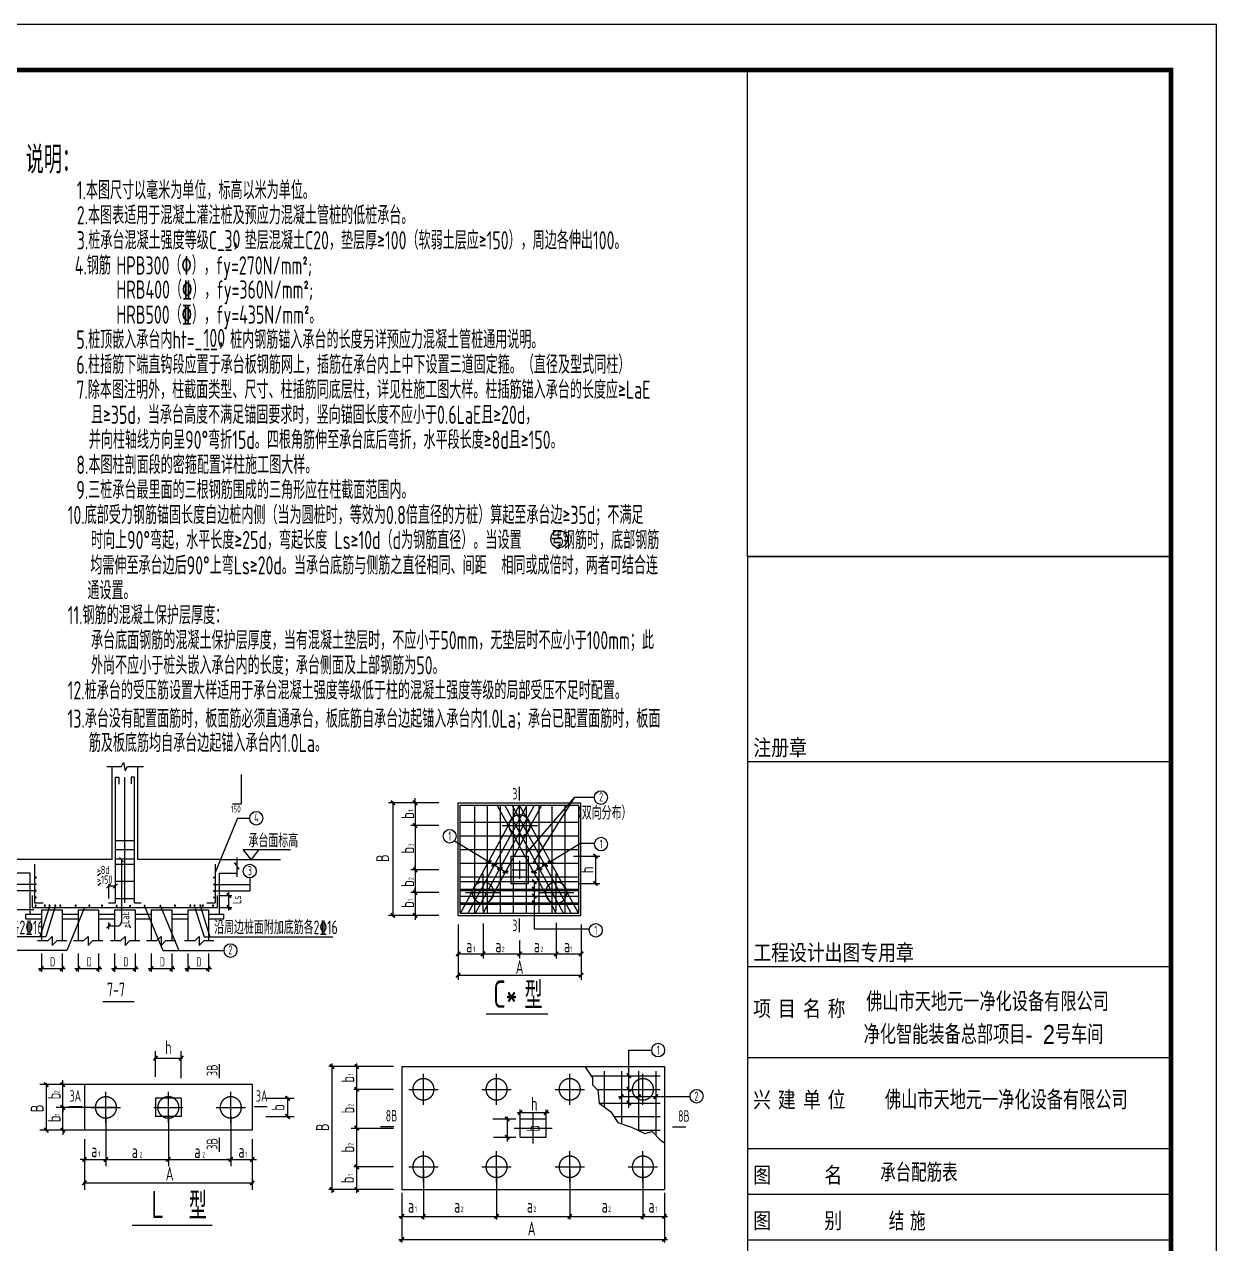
# Model space of a CAD drawing. Extents: x -695511 to 885008, y -751583 to -95266.
# Drawn here: x -334144 to -307965, y -262690 to -235925 of the extents above; entities that cross this region are included whole.
import ezdxf
from ezdxf.enums import TextEntityAlignment as Align

# ---------------------------------------------------------------- set-up
doc = ezdxf.new("R2010")
doc.units = 0
doc.header["$LTSCALE"] = 1000
doc.header["$MEASUREMENT"] = 0
doc.linetypes.add('DASHED', pattern=[3.75, 2.5, -1.25])
for name, color, linetype in [('13', 13, 'Continuous'), ('14', 1, 'Continuous'), ('_0', 7, 'Continuous'), ('CT', 3, 'Continuous'), ('GZ', 211, 'Continuous'), ('PUB_TITLE', 4, 'Continuous'), ('Z', 2, 'Continuous'), ('ZZX', 7, 'Continuous')]:
    doc.layers.add(name, color=color, linetype=linetype)
doc.layers.add('_TSZ_PLOT_MARK', color=1, linetype='Continuous', plot=False)
doc.styles.add('_HZTXT', font='gs_txt.shx', dxfattribs={"width": 0.8, "bigfont": 'HZTXT.shx'})
doc.styles.add('HT', font='simhei.ttf', dxfattribs={"width": 0.7})
doc.styles.add('hztxt', font='romand_pkpm', dxfattribs={"bigfont": 'gbcbig'})
doc.styles.add('hztxt0', font='romans.shx', dxfattribs={"bigfont": 'gbcbig0.shx'})
doc.styles.get("Standard").update_dxf_attribs({"font": 'gbenor.shx', "bigfont": 'gbcbig.shx'})
doc.styles.add('TSSD_Rein', font='Tssdeng.shx', dxfattribs={"width": 0.7, "bigfont": 'hztxt.shx'})
doc.styles.add('宋体', font='simsun.ttc')

# ---------------------------------------------------------------- blocks, each defined once
blk = doc.blocks.new('弘吉车间2')
at = {"layer": '14'}
h = blk.add_hatch(dxfattribs=at)
h.set_pattern_fill('ANSI31', color=256, scale=100, angle=135, style=0)
h.set_pattern_definition([(180, (-226475.39, -78017.824), (-3e-15, -12.5), [])])
edge = h.paths.add_edge_path()
edge.add_line((-9011, 2855), (-9011, 2773))
edge.add_line((-9011, 2773), (-9152, 2773))
edge.add_line((-9152, 2773), (-9152, 3084))
edge.add_arc((-9062, 3084), 90, 90, 180, ccw=False)
edge.add_line((-9062, 3174), (-8271, 3174))
edge.add_arc((-8271, 3084), 90, 0, 90, ccw=False)
edge.add_line((-8181, 3084), (-8181, 2768))
edge.add_line((-8181, 2768), (-8311, 2768))
edge.add_line((-8311, 2768), (-8311, 2862))
edge.add_line((-8311, 2862), (-8282, 2862))
edge.add_line((-8282, 2862), (-8268, 2862))
edge.add_line((-8268, 2862), (-8268, 3074))
edge.add_line((-8268, 3074), (-9055, 3074))
edge.add_line((-9055, 3074), (-9055, 2855))
edge.add_line((-9055, 2855), (-9011, 2855))
h.paths.add_polyline_path([(-8629, 2622), (-8629, 3030), (-8321, 3030), (-8321, 2942), (-8535, 2942), (-8535, 2855), (-8362, 2855), (-8362, 2525), (-8542, 2525), (-8542, 2442), (-8320, 2442), (-8320, 2365), (-8628, 2365), (-8628, 2526), (-8697, 2526), (-8697, 2365), (-9006, 2365), (-9006, 2442), (-8784, 2442), (-8784, 2525), (-8963, 2525), (-8963, 2855), (-8790, 2855), (-8790, 2942), (-9004, 2942), (-9004, 3030), (-8697, 3030), (-8697, 2622)])
h.paths.add_polyline_path([(-8874, 2772), (-8776, 2772), (-8776, 2616), (-8874, 2616)], flags=16)
h.paths.add_polyline_path([(-8452, 2772), (-8549, 2772), (-8549, 2616), (-8452, 2616)], flags=16)
edge = h.paths.add_edge_path()
edge.add_line((-9011, 2525), (-9011, 2607))
edge.add_line((-9011, 2607), (-9152, 2607))
edge.add_line((-9152, 2607), (-9152, 2296))
edge.add_arc((-9062, 2296), 90, 180, 270)
edge.add_line((-9062, 2206), (-8271, 2206))
edge.add_arc((-8271, 2296), 90, 270, 360)
edge.add_line((-8181, 2296), (-8181, 2612))
edge.add_line((-8181, 2612), (-8311, 2612))
edge.add_line((-8311, 2612), (-8311, 2518))
edge.add_line((-8311, 2518), (-8282, 2518))
edge.add_line((-8282, 2518), (-8268, 2518))
edge.add_line((-8268, 2518), (-8268, 2306))
edge.add_line((-8268, 2306), (-9055, 2306))
edge.add_line((-9055, 2306), (-9055, 2525))
edge.add_line((-9055, 2525), (-9011, 2525))
for p, q in [((-9300, 29320), (-9300, 0)), ((-9300, 29320), (0, 29320)), ((-9300, 24820), (0, 24820)), ((-9300, 20320), (0, 20320)), ((-9300, 18320), (0, 18320)), ((-9300, 16320), (0, 16320)), ((-9300, 15320), (0, 15320)), ((-9300, 14320), (0, 14320)), ((-9300, 13320), (0, 13320)), ((-9300, 12320), (0, 12320)), ((-9300, 11320), (0, 11320)), ((-9300, 10320), (0, 10320)), ((-9300, 9320), (0, 9320)), ((-9300, 8320), (0, 8320)), ((-9300, 7320), (0, 7320)), ((-9300, 6320), (0, 6320)), ((-9300, 5320), (0, 5320)), ((-9300, 4320), (0, 4320)), ((-9300, 3320), (0, 3320)), ((-9300, 3320), (0, 3320))]:
    blk.add_line(p, q, dxfattribs=at)
for points in [[(-9300, 0), (0, 0), (0, 29320), (-9300, 29320)], [(-8874, 2772), (-8776, 2772), (-8776, 2616), (-8874, 2616)], [(-8452, 2772), (-8549, 2772), (-8549, 2616), (-8452, 2616)]]:
    blk.add_lwpolyline(points, close=True, dxfattribs=at)
for points in [[(-9011, 2855), (-9011, 2773), (-9152, 2773), (-9152, 3084, -0.414214), (-9062, 3174), (-8271, 3174, -0.414214), (-8181, 3084), (-8181, 2768), (-8311, 2768), (-8311, 2862), (-8282, 2862), (-8268, 2862), (-8268, 3074), (-9055, 3074), (-9055, 2855)], [(-9011, 2525), (-9011, 2607), (-9152, 2607), (-9152, 2296, 0.414214), (-9062, 2206), (-8271, 2206, 0.414214), (-8181, 2296), (-8181, 2612), (-8311, 2612), (-8311, 2518), (-8282, 2518), (-8268, 2518), (-8268, 2306), (-9055, 2306), (-9055, 2525)]]:
    blk.add_lwpolyline(points, format="xyb", close=True, dxfattribs=at)
blk.add_lwpolyline([(-8629, 2622), (-8629, 2622), (-8629, 3030), (-8321, 3030), (-8321, 2942), (-8535, 2942), (-8535, 2855), (-8362, 2855), (-8362, 2525), (-8542, 2525), (-8542, 2442), (-8320, 2442), (-8320, 2365), (-8628, 2365), (-8628, 2526), (-8697, 2526), (-8697, 2365), (-9006, 2365), (-9006, 2442), (-8784, 2442), (-8784, 2525), (-8963, 2525), (-8963, 2855), (-8790, 2855), (-8790, 2942), (-9004, 2942), (-9004, 3030), (-8697, 3030), (-8697, 2622), (-8629, 2622)], dxfattribs=at)
at = {"layer": '13', "color": 7, "style": '_HZTXT', "width": 0.85}
for s, height, p in [('佛山市天地元一净化设备有限公司', 417.91, (-6694, 19336)), ('净化智能装备总部项目-', 417.91, (-6750, 18616)), ('2号车间', 417.9, (-2815, 18616)), ('佛山市天地元一净化设备有限公司', 417.91, (-6282, 17179)), ('结 施', 400, (-6198, 14522)), ('GS-  /32', 400, (-6198, 13522)), ('第 1 版', 400, (-6198, 12522)), ('2025.09', 400, (-6166, 11522)), ('AT-FS25023E', 400, (-6166, 3522))]:
    blk.add_text(s, height=height, dxfattribs=at).set_placement(p)
at = {"layer": '13', "style": 'hztxt', "width": 0.7}
for s, p in [('建筑工程甲级设计证书号：A144002161', (-8015, 1568)), ('市政工程乙级设计证书号：A244002168', (-8015, 1144)), ('城乡规划编制乙级证书编号：粤自资规乙字23440110', (-8015, 639)), ('电话 Tel：020-84214629', (-8015, 159))]:
    blk.add_text(s, height=350, rotation=359.9997, dxfattribs=at).set_placement(p)
at = {"layer": '14'}
for s, height, style, width, p in [('注册章', 350, '宋体', 0.82, (-9173, 24949)), ('工程设计出图专用章', 350, '宋体', 0.82, (-9173, 20449)), ('项', 350, '宋体', 0.82, (-9176, 19220)), ('目', 350, '宋体', 0.82, (-8632, 19220)), ('名', 350, '宋体', 0.82, (-8081, 19220)), ('称', 350, '宋体', 0.82, (-7542, 19220)), ('兴', 350, '宋体', 0.82, (-9176, 17220)), ('建', 350, '宋体', 0.82, (-8632, 17220)), ('单', 350, '宋体', 0.82, (-8081, 17220)), ('位', 350, '宋体', 0.82, (-7542, 17220)), ('图      名', 350, '宋体', 0.82, (-9176, 15566)), ('图      别', 350, '宋体', 0.82, (-9176, 14566)), ('图      号', 350, '宋体', 0.82, (-9176, 13566)), ('版  本  号', 350, '宋体', 0.82, (-9176, 12566)), ('日      期', 350, '宋体', 0.82, (-9176, 11566)), ('制      图', 350, '宋体', 0.82, (-9176, 10566)), ('设      计', 350, '宋体', 0.82, (-9176, 9566)), ('专业负责人', 350, '宋体', 0.82, (-9176, 8566)), ('项目负责人', 350, '宋体', 0.82, (-9176, 7566)), ('专业校对人', 350, '宋体', 0.82, (-9149, 6566, -24845)), ('审  核  人', 350, '宋体', 0.82, (-9149, 5566, -24845)), ('审  定  人', 350, '宋体', 0.82, (-9149, 4566, -24845)), ('设  计  号', 350, '宋体', 0.82, (-9149, 3566, -24845)), ('广州亚泰建筑设计院有限公司', 480, 'HT', 0.8, (-8033, 2612))]:
    blk.add_text(s, height=height, dxfattribs=dict(at, style=style, width=width)).set_placement(p)
at = {"layer": '14', "width": 0.8}
blk.add_text('GUANGZHOU ASIA TOP ARCHITECTURAL DESIGNINSTITUTE CO.,LTD', height=198, rotation=359.9997, dxfattribs=at).set_placement((-7987, 2124, -24845))
at = {"layer": '14', "style": 'hztxt0'}
for s, p in [('电子文件名：', (-24105, -584)), ('图纸版权属设计单位所有，未经许可，外人及外单位不得翻印复制作为其他工程之用。', (-14838, -548))]:
    blk.add_text(s, height=450, rotation=359.9997, dxfattribs=at).set_placement(p)
blk = doc.blocks.new('_ArchTick')
at = {"color": 0, "linetype": 'ByBlock', "const_width": 0.4}
blk.add_lwpolyline([(-0.5, -0.5), (0.5, 0.5)], dxfattribs=at)
blk = doc.blocks.new('*E161')
for p, xscale, yscale, zscale, rotation in [((58707, -16635), 95.99999999964531, 95.99999999964531, 95.99999999964531, 332.8318235860622), ((60145, -16643), 96.00000000042401, 96.00000000042401, 96.00000000042401, 300.8478766851192), ((58837, -16710), 95.99999999964531, 95.99999999964531, 95.99999999964531, 332.8318235860622), ((58967, -16785), 95.99999999964531, 95.99999999964531, 95.99999999964531, 332.8318235860622), ((59097, -16860), 95.99999999964531, 95.99999999964531, 95.99999999964531, 332.8318235860622), ((59755, -16868), 96.00000000042401, 96.00000000042401, 96.00000000042401, 300.8478766851192), ((59885, -16793), 96.00000000042401, 96.00000000042401, 96.00000000042401, 300.8478766851192), ((60015, -16718), 96.00000000042401, 96.00000000042401, 96.00000000042401, 300.8478766851192)]:
    blk.add_blockref('_ArchTick', p, dxfattribs=dict(xscale=xscale, yscale=yscale, zscale=zscale, rotation=rotation))

msp = doc.modelspace()

# ---------------------------------------------------------------- linework, layer by layer
for p, q in [((-331964.2, -254310.7), (-332054.9, -254214.7)), ((-332250.7, -254792.3), (-332341.5, -254888.3)), ((-332102.6, -254792.3), (-332193.4, -254888.3)), ((-332250.7, -255666.8), (-332341.5, -255762.8))]:
    msp.add_line(p, q)
at = {"layer": '14'}
msp.add_line((-318265, -247605), (-318265, -236925), dxfattribs=at)
at = {"layer": '_TSZ_PLOT_MARK'}
msp.add_lwpolyline([(-382265, -277925), (-307965, -277925), (-307965, -235925), (-382265, -235925)], close=True, dxfattribs=at)
at = {"layer": 'CT', "color": 3, "linetype": 'Continuous'}
for p, q in [((-329479.6, -254212.1), (-329479.6, -254372.7)), ((-329479.6, -254372.7), (-329528.4, -254330.8)), ((-329528.4, -254330.8), (-329437.1, -254470.4)), ((-329479.6, -254436.6), (-329479.6, -254641.3)), ((-329437.1, -254470.4), (-329479.6, -254436.6))]:
    msp.add_line(p, q, dxfattribs=at)
at = {"layer": 'CT', "linetype": 'Continuous'}
for p, q in [((-334110.1, -255560.2), (-334110.1, -255460.2)), ((-334110.1, -255460.2), (-333769.9, -255460.2)), ((-334110.1, -255560.2), (-333769.9, -255560.2)), ((-333316.3, -255460.2), (-332966.6, -255460.2)), ((-333316.3, -255560.2), (-332966.6, -255560.2)), ((-332513, -255460.2), (-332163.4, -255460.2)), ((-332513, -255560.2), (-332163.4, -255560.2)), ((-331709.8, -255460.2), (-331360.1, -255460.2)), ((-331709.8, -255560.2), (-331360.1, -255560.2)), ((-330906.5, -255460.2), (-330556.9, -255460.2)), ((-330906.5, -255560.2), (-330556.9, -255560.2)), ((-330103.3, -255460.2), (-329763.1, -255460.2)), ((-330103.3, -255560.2), (-329763.1, -255560.2)), ((-329763.1, -255560.2), (-329763.1, -255460.2))]:
    msp.add_line(p, q, dxfattribs=at)
at = {"layer": 'CT', "color": 7, "linetype": 'Continuous'}
for p, q in [((-333769.9, -255360.2), (-333316.3, -255360.2)), ((-332966.6, -255360.2), (-332513, -255360.2)), ((-332163.4, -255360.2), (-331709.8, -255360.2)), ((-331360.1, -255360.2), (-330906.5, -255360.2)), ((-330556.9, -255360.2), (-330103.3, -255360.2))]:
    msp.add_line(p, q, dxfattribs=at)
at = {"layer": 'GZ', "color": 7, "linetype": 'DASHED'}
for centre, start_param, end_param in [((-323270, -253512.6), -1.5707963, 4.712389), ((-324073.2, -254984.9), 4.712389, 10.9955743), ((-322466.7, -254984.9), -1.5707963, 4.712389), ((-325382.1, -259302.9), -1.5707963, 4.712389), ((-323775.6, -259302.9), -1.5707963, 4.712389), ((-322169.1, -259302.9), -1.5707963, 4.712389), ((-320562.6, -259302.9), -1.5707963, 4.712389), ((-332353, -259700.2), -1.5707963, 4.712389), ((-330982.8, -259700.2), -1.5707963, 4.712389), ((-329612.5, -259700.2), -1.5707963, 4.712389), ((-325382.1, -261002.9), -1.5707963, 4.712389), ((-323775.6, -261002.9), -1.5707963, 4.712389), ((-322169.1, -261002.9), -1.5707963, 4.712389), ((-320562.6, -261002.9), -1.5707963, 4.712389)]:
    msp.add_ellipse(centre, major_axis=(0, 240), ratio=0.945, start_param=start_param, end_param=end_param, dxfattribs=at)
at = {"layer": 'PUB_TITLE'}
msp.add_lwpolyline([(-382265, -277925), (-307965, -277925), (-307965, -235925), (-382265, -235925)], close=True, dxfattribs=at)
at = {"layer": 'PUB_TITLE', "const_width": 100}
msp.add_lwpolyline([(-379765, -276925), (-308965, -276925), (-308965, -236925), (-379765, -236925)], close=True, dxfattribs=at)
at = {"layer": 'Z', "linetype": 'Continuous'}
for p, q in [((-323459, -254184.9), (-323459, -254784.9)), ((-323459, -254184.9), (-323081, -254184.9)), ((-323081, -254184.9), (-323081, -254784.9)), ((-323459, -254784.9), (-323081, -254784.9)), ((-330699.3, -259500.2), (-331266.3, -259500.2)), ((-331266.3, -259500.2), (-331266.3, -259900.2)), ((-330699.3, -259500.2), (-330699.3, -259900.2)), ((-330699.3, -259900.2), (-331266.3, -259900.2)), ((-323255.9, -259952.9), (-322688.9, -259952.9)), ((-323255.9, -260352.9), (-323255.9, -259952.9)), ((-322688.9, -260352.9), (-322688.9, -259952.9)), ((-323255.9, -260352.9), (-322688.9, -260352.9))]:
    msp.add_line(p, q, dxfattribs=at)
at = {"layer": 'ZZX'}
for p, q in [((-332332.2, -252218), (-332015.1, -252218)), ((-332015.1, -252218), (-331964.9, -252130.8)), ((-331964.9, -252130.8), (-331931.7, -252312.1)), ((-331931.7, -252312.1), (-331881.6, -252218)), ((-331881.6, -252218), (-331525.6, -252218)), ((-323128.2, -254123), (-322057.9, -252887.8)), ((-322972.1, -254334.9), (-322057.9, -252887.8)), ((-322057.9, -252887.8), (-321626.5, -252887.8)), ((-324697.8, -253844.9), (-323525.7, -254561)), ((-321929.7, -253908.3), (-322998.1, -254561)), ((-331982.1, -254291.7), (-332038, -254232.6)), ((-332010.6, -254261.6), (-332010.6, -255620.9)), ((-332540.1, -254611.1), (-332471.5, -254559.3)), ((-332534.1, -254824.2), (-332465.5, -254772.4)), ((-329195.1, -254660.9), (-329195.1, -254944.5)), ((-322968.7, -254723.6), (-322926.5, -254763.1)), ((-322947.6, -254733.7), (-322947.6, -255781)), ((-333892.4, -254804), (-334678, -254804)), ((-333892.4, -254944.5), (-334678, -254944.5)), ((-332266.6, -254809.1), (-332322.5, -254868.2)), ((-332295.1, -254807.1), (-332295.1, -255112.5)), ((-332295.1, -254839.2), (-332146.9, -254839.2)), ((-332118.4, -254809.1), (-332174.4, -254868.2)), ((-329980.7, -254804), (-329195.1, -254804)), ((-329980.7, -254944.5), (-329195.1, -254944.5)), ((-329842.4, -255047.8), (-329586.3, -255047.8)), ((-329652.4, -255380.2), (-329652.4, -254977.8)), ((-322968.7, -254890.1), (-322926.5, -254929.6)), ((-322968.7, -255040.1), (-322926.5, -255079.6)), ((-329842.4, -255310.2), (-329586.3, -255310.2)), ((-322968.7, -255190.1), (-322926.5, -255229.6)), ((-332266.6, -255690.8), (-332322.5, -255749.9)), ((-332295.1, -255644), (-332295.1, -255783.3)), ((-332105.1, -255720.9), (-332295.1, -255720.9)), ((-331804, -255758.1), (-331853, -255685.5)), ((-322947.6, -255781), (-321740.3, -255781)), ((-333769.9, -256318.1), (-333769.9, -256723.9)), ((-333316.3, -256318.1), (-333316.3, -256723.9)), ((-332966.6, -256318.1), (-332966.6, -256723.9)), ((-332513, -256318.1), (-332513, -256723.9)), ((-332163.4, -256318.1), (-332163.4, -256723.9)), ((-331709.8, -256318.1), (-331709.8, -256723.9)), ((-331360.1, -256318.1), (-331360.1, -256723.9)), ((-330906.5, -256318.1), (-330906.5, -256723.9)), ((-330556.9, -256318.1), (-330556.9, -256723.9)), ((-330103.3, -256318.1), (-330103.3, -256723.9)), ((-333836, -256653.9), (-333250.1, -256653.9)), ((-333032.8, -256653.9), (-332446.9, -256653.9)), ((-332229.5, -256653.9), (-331643.6, -256653.9)), ((-331426.3, -256653.9), (-330840.4, -256653.9)), ((-330623, -256653.9), (-330037.1, -256653.9)), ((-320870.7, -259706.1), (-320870.7, -258442.4)), ((-320870.7, -258442.4), (-320369.8, -258442.4)), ((-321835.8, -258802.9), (-321671.3, -259052.2)), ((-321671.3, -259052.2), (-321671.3, -259206.6)), ((-320894, -258978.4), (-320847.5, -259027.5)), ((-321671.3, -259206.6), (-321551.3, -259322.5)), ((-321551.3, -259322.5), (-321520, -259609.4)), ((-320894, -259278.4), (-320847.5, -259327.5)), ((-321520, -259609.4), (-321264.3, -259796.9)), ((-321098.9, -259463.4), (-319514.8, -259463.4)), ((-321006.1, -259424.5), (-321064.2, -259502.3)), ((-320894, -259578.4), (-320847.5, -259627.5)), ((-320628.1, -259424.5), (-320686.2, -259502.3)), ((-320250.1, -259424.5), (-320308.2, -259502.3)), ((-321264.3, -259796.9), (-321113, -260034.2)), ((-321113, -260034.2), (-320810.4, -260133.5)), ((-320810.4, -260133.5), (-320523.4, -260271.4)), ((-326967.5, -260152.9), (-326042.6, -260152.9)), ((-320523.4, -260271.4), (-320356.5, -260227.2)), ((-320356.5, -260227.2), (-320184.3, -260414.8)), ((-320184.3, -260414.8), (-320090.1, -260474.1))]:
    msp.add_line(p, q, dxfattribs=at)
at = {"layer": 'ZZX', "color": 7, "linetype": 'Continuous'}
for p, q in [((-332220.1, -254260.2), (-332220.1, -252218)), ((-331653.1, -254260.2), (-331653.1, -252218)), ((-325040.4, -253012.6), (-325660.4, -253012.6)), ((-324618.8, -253012.6), (-321922.7, -253012.6)), ((-324618.8, -255484.9), (-324618.8, -253012.6)), ((-321922.7, -255484.9), (-321922.7, -253012.6)), ((-334037.4, -254261), (-335252.1, -254261)), ((-334015.6, -254260.2), (-334393.6, -254260.2)), ((-332220.1, -254260.2), (-334015.6, -254260.2)), ((-329857.6, -254260.2), (-331653.1, -254260.2)), ((-329857.6, -254260.2), (-329479.6, -254260.2)), ((-329466.6, -254260.2), (-328698, -254260.2)), ((-328698, -254260.2), (-328518.4, -254260.2)), ((-334015.6, -254560.2), (-334393.6, -254560.2)), ((-334015.6, -255460.2), (-334015.6, -254560.2)), ((-329857.6, -255460.2), (-329857.6, -254560.2)), ((-329857.6, -254560.2), (-329479.6, -254560.2)), ((-333934.2, -255360.2), (-334526.6, -255360.2)), ((-324618.8, -255484.9), (-321922.7, -255484.9)), ((-325854.6, -258802.9), (-320090.1, -258802.9)), ((-325854.6, -258802.9), (-325854.6, -261502.9)), ((-320090.1, -258802.9), (-320090.1, -261502.9)), ((-329140, -259200.2), (-332825.5, -259200.2)), ((-332825.5, -259200.2), (-332825.5, -260200.2)), ((-329140, -259200.2), (-329140, -260200.2)), ((-329140, -260200.2), (-332825.5, -260200.2)), ((-325854.6, -261502.9), (-320090.1, -261502.9))]:
    msp.add_line(p, q, dxfattribs=at)
at = {"layer": 'ZZX', "color": 6, "linetype": 'Continuous'}
for p, q in [((-329387.3, -252388.4), (-329387.3, -253037.6)), ((-329576.3, -253037.6), (-329387.3, -253037.6)), ((-333921.1, -254360.2), (-333921.1, -255210.2)), ((-329952.1, -254360.2), (-329952.1, -255210.2)), ((-333968.1, -255310.2), (-333968.1, -255047.8)), ((-329904.8, -255310.2), (-329904.8, -255047.8)), ((-333921.1, -255210.2), (-333732.1, -255210.2)), ((-330141.1, -255210.2), (-329952.1, -255210.2))]:
    msp.add_line(p, q, dxfattribs=at)
at = {"layer": 'ZZX', "color": 6}
for p, q in [((-332146.9, -255210.2), (-332146.9, -252452)), ((-332146.9, -252453.1), (-332067.1, -252453.1)), ((-332067.1, -252453.1), (-332067.1, -252600.4)), ((-331936.5, -255210.2), (-331936.5, -252449.8)), ((-331726.8, -252453.1), (-331798.6, -252453.1)), ((-331798.6, -252453.1), (-331798.6, -252594.4)), ((-331726.8, -255210.2), (-331726.8, -252452)), ((-323270.7, -252964.8), (-323270.7, -252659.8)), ((-324571.6, -253062.6), (-321969.9, -253062.6)), ((-324571.6, -255434.9), (-324571.6, -253062.6)), ((-324564.3, -255434.9), (-323270, -253062.6)), ((-324400.6, -255434.9), (-323106.3, -253062.6)), ((-324262.2, -253062.6), (-324262.2, -255434.9)), ((-324236.9, -255434.9), (-322942.6, -253062.6)), ((-324073.2, -255434.9), (-322778.9, -253062.6)), ((-323978.7, -253062.6), (-323978.7, -255434.9)), ((-322466.7, -255434.9), (-323761, -253062.6)), ((-323695.2, -253062.6), (-323695.2, -255434.9)), ((-322303, -255434.9), (-323597.3, -253062.6)), ((-322139.4, -255434.9), (-323433.7, -253062.6)), ((-323411.7, -253062.6), (-323411.7, -255434.9)), ((-321975.7, -255434.9), (-323270, -253062.6)), ((-323128.2, -253062.6), (-323128.2, -255434.9)), ((-322844.7, -253062.6), (-322844.7, -255434.9)), ((-322561.2, -253062.6), (-322561.2, -255434.9)), ((-322277.7, -253062.6), (-322277.7, -255434.9)), ((-321969.9, -255434.9), (-321969.9, -253062.6)), ((-324571.6, -253434.9), (-321969.9, -253434.9)), ((-332146.9, -253841.2), (-331726.8, -253841.2)), ((-324571.6, -253734.9), (-321969.9, -253734.9)), ((-332146.9, -254041.2), (-331726.8, -254041.2)), ((-332146.9, -254241.2), (-331726.8, -254241.2)), ((-324571.6, -254034.9), (-321969.9, -254034.9)), ((-332146.9, -254360.2), (-331726.8, -254360.2)), ((-324571.6, -254334.9), (-321969.9, -254334.9)), ((-332146.9, -254735.2), (-331726.8, -254735.2)), ((-324571.6, -254634.9), (-321969.9, -254634.9)), ((-324571.6, -254743.4), (-321969.9, -254743.4)), ((-324571.6, -254909.9), (-321969.9, -254909.9)), ((-324571.6, -254934.9), (-321969.9, -254934.9)), ((-324571.6, -255059.9), (-321969.9, -255059.9)), ((-333968.3, -255310.2), (-329904.8, -255310.2)), ((-332295.1, -255210.2), (-332146.9, -255210.2)), ((-332146.9, -255110.2), (-331726.8, -255110.2)), ((-331726.8, -255210.2), (-331578.7, -255210.2)), ((-324571.6, -255209.9), (-321969.9, -255209.9)), ((-324571.6, -255234.9), (-321969.9, -255234.9)), ((-324571.6, -255434.9), (-321969.9, -255434.9)), ((-323270.7, -255854.5), (-323270.7, -255549.5)), ((-332424.6, -257374.5), (-331735.1, -257374.5)), ((-324001.1, -257648), (-322648.8, -257648)), ((-329856.2, -259056.1), (-329856.2, -258751.1)), ((-321703.8, -259002.9), (-320184.6, -259002.9)), ((-321413.1, -258902.9), (-321413.1, -259687.8)), ((-321035.1, -258902.9), (-321035.1, -260059.7)), ((-320657.1, -258902.9), (-320657.1, -260207.1)), ((-320279.1, -258902.9), (-320279.1, -260311.5)), ((-321571.5, -259302.9), (-320184.6, -259302.9)), ((-321520.7, -259602.9), (-320184.6, -259602.9)), ((-333165.4, -259683.1), (-332877.2, -259683.1)), ((-329099.1, -259683.1), (-328810.9, -259683.1)), ((-326321, -260118.8), (-326032.8, -260118.8)), ((-321196.7, -259902.9), (-320184.6, -259902.9)), ((-319909.4, -260123.4), (-319621.2, -260123.4)), ((-329856.2, -260674), (-329856.2, -260369.1)), ((-320665.8, -260202.9), (-320184.6, -260202.9)), ((-331779.1, -262285.4), (-330020.4, -262285.4))]:
    msp.add_line(p, q, dxfattribs=at)
at = {"layer": 'ZZX', "color": 7}
for p, q in [((-325565.9, -253042.6), (-325565.9, -252912.6)), ((-325040.4, -253012.6), (-326145.8, -253012.6)), ((-326051.3, -252982.6), (-326051.3, -255514.9)), ((-325564.8, -253012.6), (-325564.8, -253512.6)), ((-325040.4, -253512.6), (-325660.4, -253512.6)), ((-325040.4, -253512.6), (-325659.3, -253512.6)), ((-325564.8, -253482.6), (-325564.8, -254514.9)), ((-325564.8, -253482.6), (-325564.8, -253612.6)), ((-322089.1, -254184.9), (-321508.1, -254184.9)), ((-321602.6, -254154.9), (-321602.6, -254814.9)), ((-325040.4, -254484.9), (-325659.3, -254484.9)), ((-325040.4, -254484.9), (-325659.3, -254484.9)), ((-325564.8, -254514.9), (-325564.8, -254384.9)), ((-325564.8, -254484.9), (-325564.8, -254984.9)), ((-321957.4, -254784.9), (-321508.1, -254784.9)), ((-325189, -254984.9), (-325659.3, -254984.9)), ((-325040.4, -254984.9), (-325659.3, -254984.9)), ((-325564.8, -255014.9), (-325564.8, -254884.9)), ((-325564.8, -254954.9), (-325564.8, -255084.9)), ((-325564.8, -254984.9), (-325564.8, -255484.9)), ((-325040.4, -255484.9), (-326145.8, -255484.9)), ((-325040.4, -255484.9), (-325659.3, -255484.9)), ((-325564.8, -255454.9), (-325564.8, -255584.9)), ((-324618.8, -255684.9), (-324618.8, -256899.1)), ((-324073.2, -255660.2), (-324073.2, -256429)), ((-322466.7, -255650), (-322466.7, -256429)), ((-321921.1, -255684.9), (-321921.1, -256899.1)), ((-321921.1, -255694.4), (-321921.1, -256429)), ((-324618.8, -255927.1), (-324618.8, -256429)), ((-323270, -256033.5), (-323270, -256429)), ((-324618.8, -256329), (-323241.6, -256329)), ((-323298.3, -256329), (-321921.1, -256329)), ((-324618.8, -256799.1), (-321921.1, -256799.1)), ((-331266.3, -259029.8), (-331266.3, -258467.5)), ((-330699.3, -259058.6), (-330699.3, -258467.5)), ((-331294.6, -258617.5), (-330670.9, -258617.5)), ((-326042.6, -258802.9), (-327458.4, -258802.9)), ((-327392.3, -258732.9), (-327392.3, -261572.9)), ((-326042.6, -258802.9), (-326912.2, -258802.9)), ((-326846.1, -259372.9), (-326846.1, -258732.9)), ((-332470.2, -259200.2), (-333805.9, -259200.2)), ((-333664.2, -259170.2), (-333664.2, -260230.2)), ((-332596.6, -259200.2), (-333443, -259200.2)), ((-333301.2, -259230.2), (-333301.2, -259100.2)), ((-333301.2, -259700.2), (-333301.2, -259200.2)), ((-326042.6, -259302.9), (-326912.2, -259302.9)), ((-326042.6, -259302.9), (-326912.2, -259302.9)), ((-326846.1, -261072.9), (-326846.1, -259232.9)), ((-333301.2, -259730.2), (-333301.2, -259600.2)), ((-328838.7, -259500.2), (-328220.3, -259500.2)), ((-328314.8, -259550.2), (-328409.3, -259450.2)), ((-328362.1, -259930.2), (-328362.1, -259470.2)), ((-332124.1, -259700.2), (-333443, -259700.2)), ((-332124.1, -259700.2), (-333443, -259700.2)), ((-333301.2, -259670.2), (-333301.2, -259800.2)), ((-333301.2, -260200.2), (-333301.2, -259700.2)), ((-328314.8, -259950.2), (-328409.3, -259850.2)), ((-323322, -259813.4), (-322622.7, -259813.4)), ((-323255.9, -260270), (-323255.9, -259743.4)), ((-322688.9, -260258.3), (-322688.9, -259743.4)), ((-332353, -259900.2), (-332353, -260991.4)), ((-332353, -259900.2), (-332353, -260991.4)), ((-330982.8, -259900.2), (-330982.8, -260991.4)), ((-330982.8, -259900.2), (-330982.8, -260991.4)), ((-329612.5, -259900.2), (-329612.5, -260991.4)), ((-329612.5, -259900.2), (-329612.5, -260991.4)), ((-328844.3, -259900.2), (-328220.3, -259900.2)), ((-323855, -259952.9), (-323351.9, -259952.9)), ((-323543.7, -259908.3), (-323543.7, -260448.3)), ((-332470.2, -260200.2), (-333805.9, -260200.2)), ((-332596.6, -260200.2), (-333443, -260200.2)), ((-333301.2, -260170.2), (-333301.2, -260300.2)), ((-332825.5, -260400.2), (-332825.5, -261506.2)), ((-332825.5, -260400.2), (-332825.5, -260991.4)), ((-329140, -260400.2), (-329140, -261506.2)), ((-329140, -260400.2), (-329140, -260991.4)), ((-323843.9, -260352.9), (-323351.9, -260352.9)), ((-332797.2, -260841.4), (-332920, -260841.4)), ((-332825.5, -260841.4), (-332353, -260841.4)), ((-332381.4, -260841.4), (-330954.4, -260841.4)), ((-332381.4, -260841.4), (-332258.5, -260841.4)), ((-331011.1, -260841.4), (-329584.2, -260841.4)), ((-329584.2, -260841.4), (-329707, -260841.4)), ((-329612.5, -260841.4), (-329140, -260841.4)), ((-329168.4, -260841.4), (-329045.5, -260841.4)), ((-326846.1, -261572.9), (-326846.1, -260932.9)), ((-326042.6, -261002.9), (-326912.2, -261002.9)), ((-326042.6, -261002.9), (-326912.2, -261002.9)), ((-325382.1, -261072.9), (-325382.1, -262162.4)), ((-325382.1, -261072.9), (-325382.1, -262162.4)), ((-323775.6, -261072.9), (-323775.6, -262162.4)), ((-322169.1, -261072.9), (-322169.1, -262162.4)), ((-322169.1, -261072.9), (-322169.1, -262162.4)), ((-320562.6, -261072.9), (-320562.6, -262162.4)), ((-320562.6, -261072.9), (-320562.6, -262162.4)), ((-332853.9, -261356.2), (-329111.7, -261356.2)), ((-326042.6, -261502.9), (-327458.4, -261502.9)), ((-326042.6, -261502.9), (-326912.2, -261502.9)), ((-325854.6, -261572.9), (-325854.6, -262666.7)), ((-325854.6, -261572.9), (-325854.6, -262162.4)), ((-320090.1, -261572.9), (-320090.1, -262666.7)), ((-320090.1, -261572.9), (-320090.1, -262162.4)), ((-325920.8, -262092.4), (-325316, -262092.4)), ((-325448.3, -262092.4), (-322103, -262092.4)), ((-322235.3, -262092.4), (-320496.5, -262092.4)), ((-320628.8, -262092.4), (-320024, -262092.4)), ((-325920.8, -262596.7), (-320024, -262596.7))]:
    msp.add_line(p, q, dxfattribs=at)
at = {"layer": 'ZZX', "color": 1}
for p, q in [((-323270, -253922.3), (-323270, -253103)), ((-323654.4, -253512.6), (-322880.2, -253512.6)), ((-323435.4, -254484.9), (-323104.6, -254484.9)), ((-323270, -254284.9), (-323270, -254684.9)), ((-324073.2, -255394.5), (-324073.2, -254575.3)), ((-322466.7, -255394.5), (-322466.7, -254575.3)), ((-324457.6, -254984.9), (-323683.4, -254984.9)), ((-322851.1, -254984.9), (-322076.9, -254984.9)), ((-325382.1, -259642.9), (-325382.1, -258962.9)), ((-323775.6, -259642.9), (-323775.6, -258962.9)), ((-322169.1, -259642.9), (-322169.1, -258962.9)), ((-320562.6, -259642.9), (-320562.6, -258962.9)), ((-325703.4, -259302.9), (-325060.8, -259302.9)), ((-324096.9, -259302.9), (-323454.3, -259302.9)), ((-322490.4, -259302.9), (-321847.8, -259302.9)), ((-320883.9, -259302.9), (-320241.3, -259302.9)), ((-332353, -260040.2), (-332353, -259360.2)), ((-330982.8, -260040.2), (-330982.8, -259360.2)), ((-330982.8, -260040.2), (-330982.8, -259360.2)), ((-329612.5, -260040.2), (-329612.5, -259360.2)), ((-332674.3, -259700.2), (-332031.7, -259700.2)), ((-331304.1, -259700.2), (-330661.5, -259700.2)), ((-331304.1, -259700.2), (-330661.5, -259700.2)), ((-329933.8, -259700.2), (-329291.2, -259700.2)), ((-322972.4, -260492.9), (-322972.4, -259812.9)), ((-323388.2, -260152.9), (-322556.6, -260152.9)), ((-325382.1, -261342.9), (-325382.1, -260662.9)), ((-323775.6, -261342.9), (-323775.6, -260662.9)), ((-322169.1, -261342.9), (-322169.1, -260662.9)), ((-320562.6, -261342.9), (-320562.6, -260662.9)), ((-325703.4, -261002.9), (-325060.8, -261002.9)), ((-324096.9, -261002.9), (-323454.3, -261002.9)), ((-322490.4, -261002.9), (-321847.8, -261002.9)), ((-320883.9, -261002.9), (-320241.3, -261002.9))]:
    msp.add_line(p, q, dxfattribs=at)
at = {"layer": 'ZZX', "linetype": 'Continuous'}
for p, q in [((-329463.9, -253352.4), (-329952.1, -254540.2)), ((-329463.9, -253352.4), (-329194.1, -253352.4)), ((-321623.3, -253908.3), (-321929.7, -253908.3)), ((-329339.9, -254037.9), (-328303.5, -254037.9)), ((-329166.9, -254258.3), (-329339.9, -254037.9)), ((-328997.8, -254037.9), (-329166.9, -254258.3)), ((-333592.6, -255291.1), (-333802.4, -255953.4)), ((-333465, -255291.1), (-333674.8, -255953.4)), ((-332822.5, -255310.2), (-333211.9, -256257.5)), ((-331505.2, -255278.5), (-331102.8, -256257.5)), ((-331157.6, -255278.5), (-330755.3, -256257.5)), ((-330408.2, -255291.1), (-330198.3, -255953.4)), ((-330280.5, -255291.1), (-330070.7, -255953.4)), ((-333769.9, -255360.2), (-333769.9, -256038.5)), ((-333316.3, -255360.2), (-333316.3, -256038.5)), ((-332966.6, -255360.2), (-332966.6, -256038.5)), ((-332513, -255360.2), (-332513, -256038.5)), ((-332163.4, -255360.2), (-332163.4, -256038.5)), ((-331709.8, -255360.2), (-331709.8, -256038.5)), ((-331360.1, -255360.2), (-331360.1, -256038.5)), ((-330906.5, -255360.2), (-330906.5, -256038.5)), ((-330556.9, -255360.2), (-330556.9, -256038.5)), ((-330103.3, -255360.2), (-330103.3, -256038.5)), ((-333674.8, -255953.4), (-336446.7, -255953.4)), ((-333854.1, -256038.5), (-333630.7, -256038.5)), ((-333632.3, -256040), (-333533, -255950)), ((-333533, -255950), (-333533, -256145.1)), ((-333533, -256145.1), (-333427.4, -256038.5)), ((-333427.4, -256038.5), (-333209.9, -256038.5)), ((-333065.1, -256038.5), (-332841.6, -256038.5)), ((-332843.3, -256040), (-332744, -255950)), ((-332744, -255950), (-332744, -256145.1)), ((-332744, -256145.1), (-332638.4, -256038.5)), ((-332638.4, -256038.5), (-332420.8, -256038.5)), ((-332252.2, -256038.5), (-332028.7, -256038.5)), ((-332030.4, -256040), (-331931, -255950)), ((-331931, -255950), (-331931, -256145.1)), ((-331931, -256145.1), (-331825.5, -256038.5)), ((-331825.5, -256038.5), (-331607.9, -256038.5)), ((-331463.1, -256038.5), (-331239.7, -256038.5)), ((-331241.3, -256040), (-331142, -255950)), ((-331142, -255950), (-331142, -256145.1)), ((-331142, -256145.1), (-331036.4, -256038.5)), ((-331036.4, -256038.5), (-330818.9, -256038.5)), ((-330626.3, -256038.5), (-330402.8, -256038.5)), ((-330404.5, -256040), (-330305.1, -255950)), ((-330305.1, -255950), (-330305.1, -256145.1)), ((-330305.1, -256145.1), (-330199.6, -256038.5)), ((-330199.6, -256038.5), (-329982, -256038.5)), ((-330198.3, -255953.4), (-327370.1, -255953.4)), ((-333211.9, -256257.5), (-334554, -256257.5)), ((-331102.8, -256257.5), (-329760.7, -256257.5))]:
    msp.add_line(p, q, dxfattribs=at)
for centre, major_axis, start_param, end_param in [((-322402.1, -247222.9), (0, 191.2), -1.5707963, 4.712389), ((-321485.2, -252898.9), (0, 150), -1.5707963, 4.712389), ((-329052.4, -253352.4), (0, 150), -1.5707963, 4.712389), ((-324806, -253748), (0, 150), -1.5707963, 4.712389), ((-321481.9, -253919.4), (0, 150), -1.5707963, 4.712389), ((-329195.1, -254510.9), (0, 150), -1.5707963, 4.712389), ((-333892.4, -254654), (0, 7.5), -1.5707963, 1.5707963), ((-333892.4, -254654), (0, 7.5), 1.5707963, 4.712389), ((-333892.4, -254804), (0, 7.5), -1.5707963, 1.5707964), ((-329980.7, -254654), (0, 7.5), -1.5707963, 1.5707963), ((-329980.7, -254654), (0, 7.5), 1.5707963, 4.712389), ((-329980.7, -254804), (0, 7.5), -1.5707963, 1.5707963), ((-333892.4, -254804), (0, 7.5), 1.5707964, 4.712389), ((-333892.4, -254944.5), (0, 7.5), -1.5707963, 1.5707963), ((-333892.4, -254944.5), (0, 7.5), 1.5707963, 4.712389), ((-329980.7, -254804), (0, 7.5), 1.5707963, 4.712389), ((-329980.7, -254944.5), (0, 7.5), -1.5707963, 1.5707963), ((-329980.7, -254944.5), (0, 7.5), 1.5707963, 4.7123889), ((-333898, -255270.6), (0, 12.5), -1.5707963, 1.5707963), ((-333898, -255270.6), (0, 12.5), 1.5707963, 4.712389), ((-333892.4, -255090.8), (0, 7.5), -1.5707963, 1.5707963), ((-333892.4, -255090.8), (0, 7.5), 1.5707963, 4.712389), ((-333695.4, -255270.6), (0, 12.5), -1.5707963, 1.5707963), ((-333695.4, -255270.6), (0, 12.5), 1.5707963, 4.712389), ((-333592.6, -255270.6), (0, 12.5), -1.5707963, 1.5707963), ((-333592.6, -255270.6), (0, 12.5), 1.5707963, 4.712389), ((-333465, -255270.6), (0, 12.5), -1.5707963, 1.5707963), ((-333465, -255270.6), (0, 12.5), 1.5707963, 4.712389), ((-333355.8, -255270.6), (0, 12.5), -1.5707963, 1.5707963), ((-333355.8, -255270.6), (0, 12.5), 1.5707963, 4.712389), ((-333019, -255270.6), (0, 12.5), -1.5707963, 1.5707963), ((-333019, -255270.6), (0, 12.5), 1.5707963, 4.712389), ((-332715.4, -255270.6), (0, 12.5), -1.5707963, 1.5707963), ((-332715.4, -255270.6), (0, 12.5), 1.5707963, 4.712389), ((-332440.8, -255270.6), (0, 12.5), -1.5707963, 1.5707963), ((-332440.8, -255270.6), (0, 12.5), 1.5707963, 4.712389), ((-332114.9, -255278.5), (0, 12.5), -1.5707963, 1.5707963), ((-332114.9, -255278.5), (0, 12.5), 1.5707963, 4.712389), ((-331822.3, -255278.5), (0, 12.5), 4.712389, 7.8539816), ((-331822.3, -255278.5), (0, 12.5), 1.5707963, 4.712389), ((-331505.2, -255278.5), (0, 12.5), -1.5707963, 1.5707963), ((-331505.2, -255278.5), (0, 12.5), 1.5707963, 4.712389), ((-331157.6, -255278.5), (0, 12.5), -1.5707963, 1.5707963), ((-331157.6, -255278.5), (0, 12.5), 1.5707963, 4.712389), ((-330839.5, -255270.6), (0, 12.5), 4.712389, 7.8539816), ((-330839.5, -255270.6), (0, 12.5), 1.5707963, 4.712389), ((-330501.9, -255270.6), (0, 12.5), -1.5707963, 1.5707963), ((-330501.9, -255270.6), (0, 12.5), 1.5707963, 4.712389), ((-330408.2, -255270.6), (0, 12.5), -1.5707963, 1.5707963), ((-330408.2, -255270.6), (0, 12.5), 1.5707963, 4.712389), ((-330280.5, -255270.6), (0, 12.5), 4.712389, 7.8539816), ((-330280.5, -255270.6), (0, 12.5), 1.5707963, 4.712389), ((-330225.8, -255270.6), (0, 12.5), -1.5707963, 1.5707963), ((-330225.8, -255270.6), (0, 12.5), 1.5707963, 4.712389), ((-330004.4, -255270.6), (0, 12.5), -1.5707963, 1.5707963), ((-330004.4, -255270.6), (0, 12.5), 1.5707963, 4.712389), ((-329980.7, -255090.8), (0, 7.5), -1.5707963, 1.5707963), ((-329980.7, -255090.8), (0, 7.5), 1.5707963, 4.712389), ((-329619, -256257.5), (0, 150), -1.5707963, 4.712389)]:
    msp.add_ellipse(centre, major_axis=major_axis, ratio=0.945, start_param=start_param, end_param=end_param, dxfattribs=at)
at = {"layer": 'ZZX'}
for centre, major_axis, start_param in [((-332105.1, -255620.9), (0, 100), 3.1415927), ((-321598.6, -255812.3), (0, 150), -1.5707963), ((-320228, -258442.4), (0, 150), -1.5707963), ((-319383.3, -259454.9), (0, 150), -1.5707963)]:
    msp.add_ellipse(centre, major_axis=major_axis, ratio=0.945, start_param=start_param, end_param=4.712389, dxfattribs=at)

# ---------------------------------------------------------------- block references
at = {"zscale": 96.00000000000423}
for p, xscale, yscale, rotation in [((-326051.3, -253012.6), 96.00000000000423, 90.72000000000398, 90), ((-325565.9, -253012.6), 96.00000000000423, 90.72000000000398, 90), ((-325565.9, -253512.6), 96.00000000000423, 90.72000000000398, 90), ((-321602.6, -254184.9), 96.00000000000423, 90.72000000000398, 90), ((-325564.8, -254484.9), 96.00000000000423, 90.72000000000398, 90), ((-322947.6, -254743.4), 96.00000000000423, 90.72000000000398, 90), ((-321602.6, -254784.9), 96.00000000000423, 90.72000000000398, 90), ((-329652.4, -255047.8), 96.00000000000423, 90.72000000000398, 90), ((-325564.8, -254984.9), 96.00000000000423, 90.72000000000398, 90), ((-322947.6, -254909.9), 96.00000000000423, 90.72000000000398, 90), ((-322947.6, -255059.9), 96.00000000000423, 90.72000000000398, 90), ((-329652.4, -255310.2), 96.00000000000423, 90.72000000000398, 90), ((-322947.6, -255209.9), 96.00000000000423, 90.72000000000398, 90), ((-326051.3, -255484.9), 96.00000000000423, 90.72000000000398, 90), ((-325564.8, -255484.9), 96.00000000000423, 90.72000000000398, 90), ((-324618.8, -256329), 90.72000000000398, 96.00000000000423, 180.0000000000032), ((-324073.2, -256329), 90.72000000000398, 96.00000000000423, 180.0000000000032), ((-323270, -256329), 90.72000000000398, 96.00000000000423, 180.0000000000032), ((-322466.7, -256329), 90.72000000000398, 96.00000000000423, 180.0000000000032), ((-321921.1, -256329), 90.72000000000398, 96.00000000000423, 180.0000000000032), ((-333769.9, -256653.9), 90.72000000000398, 96.00000000000423, 180.0000000000032), ((-333316.3, -256653.9), 90.72000000000398, 96.00000000000423, 180.0000000000032), ((-332966.6, -256653.9), 90.72000000000398, 96.00000000000423, 180.0000000000032), ((-332513, -256653.9), 90.72000000000398, 96.00000000000423, 180.0000000000032), ((-332163.4, -256653.9), 90.72000000000398, 96.00000000000423, 180.0000000000032), ((-331709.8, -256653.9), 90.72000000000398, 96.00000000000423, 180.0000000000032), ((-331360.1, -256653.9), 90.72000000000398, 96.00000000000423, 180.0000000000032), ((-330906.5, -256653.9), 90.72000000000398, 96.00000000000423, 180.0000000000032), ((-330556.9, -256653.9), 90.72000000000398, 96.00000000000423, 180.0000000000032), ((-330103.3, -256653.9), 90.72000000000398, 96.00000000000423, 180.0000000000032), ((-324618.8, -256799.1), 90.72000000000398, 96.00000000000423, 180.0000000000032), ((-321921.1, -256799.1), 90.72000000000398, 96.00000000000423, 180.0000000000032), ((-331266.3, -258617.5), 90.72000000000398, 96.00000000000423, 180.0000000000032), ((-330699.3, -258617.5), 90.72000000000398, 96.00000000000423, 180.0000000000032), ((-327392.3, -258802.9), 96.00000000000423, 90.72000000000398, 90), ((-326846.1, -258802.9), 96.00000000000423, 90.72000000000398, 90), ((-320870.7, -259002.9), 96.00000000000423, 90.72000000000398, 90), ((-333664.2, -259200.2), 96.00000000000423, 90.72000000000398, 90), ((-333301.2, -259200.2), 96.00000000000423, 90.72000000000398, 90), ((-326846.1, -259302.9), 96.00000000000423, 90.72000000000398, 90), ((-320870.7, -259302.9), 96.00000000000423, 90.72000000000398, 90), ((-328362.1, -259500.2), 96.00000000000423, 90.72000000000398, 90), ((-321035.1, -259463.4), 90.72000000000398, 96.00000000000423, 180.0000000000032), ((-320870.7, -259602.9), 96.00000000000423, 90.72000000000398, 90), ((-320657.1, -259463.4), 90.72000000000398, 96.00000000000423, 180.0000000000032), ((-320279.1, -259463.4), 90.72000000000398, 96.00000000000423, 180.0000000000032), ((-333301.2, -259700.2), 96.00000000000423, 90.72000000000398, 90), ((-328362.1, -259900.2), 96.00000000000423, 90.72000000000398, 90), ((-323255.9, -259813.4), 90.72000000000398, 96.00000000000423, 180.0000000000032), ((-322688.9, -259813.4), 90.72000000000398, 96.00000000000423, 180.0000000000032), ((-333664.2, -260200.2), 96.00000000000423, 90.72000000000398, 90), ((-333301.2, -260200.2), 96.00000000000423, 90.72000000000398, 90), ((-326846.1, -260152.9), 96.00000000000423, 90.72000000000398, 90), ((-323543.7, -259952.9), 96.00000000000423, 90.72000000000398, 90), ((-323543.7, -260352.9), 96.00000000000423, 90.72000000000398, 90), ((-332825.5, -260841.4), 90.72000000000398, 96.00000000000423, 180.0000000000032), ((-332353, -260841.4), 90.72000000000398, 96.00000000000423, 180.0000000000032), ((-330982.8, -260841.4), 90.72000000000398, 96.00000000000423, 180.0000000000032), ((-329612.5, -260841.4), 90.72000000000398, 96.00000000000423, 180.0000000000032), ((-329140, -260841.4), 90.72000000000398, 96.00000000000423, 180.0000000000032), ((-326846.1, -261002.9), 96.00000000000423, 90.72000000000398, 90), ((-332825.5, -261356.2), 90.72000000000398, 96.00000000000423, 180.0000000000032), ((-329140, -261356.2), 90.72000000000398, 96.00000000000423, 180.0000000000032), ((-327392.3, -261502.9), 96.00000000000423, 90.72000000000398, 90), ((-326846.1, -261502.9), 96.00000000000423, 90.72000000000398, 90), ((-325854.6, -262092.4), 90.72000000000398, 96.00000000000423, 180.0000000000032), ((-325382.1, -262092.4), 90.72000000000398, 96.00000000000423, 180.0000000000032), ((-323775.6, -262092.4), 90.72000000000398, 96.00000000000423, 180.0000000000032), ((-322169.1, -262092.4), 90.72000000000398, 96.00000000000423, 180.0000000000032), ((-320562.6, -262092.4), 90.72000000000398, 96.00000000000423, 180.0000000000032), ((-320090.1, -262092.4), 90.72000000000398, 96.00000000000423, 180.0000000000032), ((-325854.6, -262596.7), 90.72000000000398, 96.00000000000423, 180.0000000000032), ((-320090.1, -262596.7), 90.72000000000398, 96.00000000000423, 180.0000000000032)]:
    msp.add_blockref('_ArchTick', p, dxfattribs=dict(at, xscale=xscale, yscale=yscale, rotation=rotation))
at = {"xscale": 0.945}
msp.add_blockref('*E161', (-379425.6, -237668.5), dxfattribs=at)
at = {"layer": '_0'}
msp.add_blockref('弘吉车间2', (-308965, -276925), dxfattribs=at)

# ---------------------------------------------------------------- texts
at = {"style": 'TSSD_Rein', "width": 0.6615}
msp.add_text('说明：', height=600, dxfattribs=at).set_placement((-332924.1, -239199.2), align=Align.RIGHT)
for s, p in [('1.本图尺寸以毫米为单位，标高以米为单位。', (-332993.1, -239764.7)), ('2.本图表适用于混凝土灌注桩及预应力混凝土管桩的低桩承台。', (-332993.1, -240314.7)), ('3.桩承台混凝土强度等级C__，垫层混凝土C20，垫层厚≥100（软弱土层应≥150），周边各伸出100。      ', (-332993.1, -240864.7)), ('4.钢筋', (-333037.7, -241416.7)), ('HPB300（\x82），fy=270N/mm\x8c2\x8d;', (-332125.7, -241416.7)), ('HRB400（\x84），fy=360N/mm\x8c2\x8d;', (-332125.7, -241946.1)), ('HRB500（\x85），fy=435N/mm\x8c2\x8d。', (-332125.7, -242496.1)), ('5.桩顶嵌入承台内h\x8et\x8f=___，桩内钢筋锚入承台的长度另详预应力混凝土管桩通用说明。', (-333002.9, -243044.2)), ('6.柱插筋下端直钩段应置于承台板钢筋网上，插筋在承台内上中下设置三道固定箍。（直径及型式同柱）', (-333002.9, -243594.2)), ('7.除本图注明外，柱截面类型、尺寸、柱插筋同底层柱，详见柱施工图大样。柱插筋锚入承台的长度应≥LaE', (-333002.9, -244144.2)), ('  且≥35d，当承台高度不满足锚固要求时，竖向锚固长度不应小于0.6LaE且≥20d，', (-333002.9, -244694.2)), ('并向柱轴线方向呈90%%D弯折15d。四根角筋伸至承台底后弯折，水平段长度≥8d且≥150。', (-332729.5, -245244.2)), ('8.本图柱剖面段的密箍配置详柱施工图大样。', (-333002.9, -245794.2)), ('9.三桩承台最里面的三根钢筋围成的三角形应在柱截面范围内。', (-333002.9, -246344.2)), ('10.底部受力钢筋锚固长度自边桩内侧（当为圆桩时，等效为0.8倍直径的方桩）算起至承台边≥35d；不满足', (-333193.3, -246894.2)), ('  时向上90%%D弯起，水平长度≥25d，弯起长度 Ls≥10d（d为钢筋直径）。当设置    号钢筋时，底部钢筋', (-333002.9, -247444.2)), ('  均需伸至承台边后90%%D上弯Ls≥20d。当承台底筋与侧筋之直径相同、间距  相同或成倍时，两者可结合连', (-333017.4, -248000.7)), ('通设置。', (-332761, -248550.7)), ('11.钢筋的混凝土保护层厚度：', (-333193.3, -249094.2)), ('  承台底面钢筋的混凝土保护层厚度，当有混凝土垫层时，不应小于50mm，无垫层时不应小于100mm；此', (-333002.9, -249644.2)), ('  外尚不应小于桩头嵌入承台内的长度；承台侧面及上部钢筋为50。', (-333002.9, -250194.2)), ('12.桩承台的受压筋设置大样适用于承台混凝土强度等级低于柱的混凝土强度等级的局部受压不足时配置。', (-333193.3, -250744.2)), ('13.承台没有配置面筋时，板面筋必须直通承台，板底筋自承台边起锚入承台内1.0La；承台已配置面筋时，板面', (-333195.8, -251366.4)), ('筋及板底筋均自承台边起锚入承台内1.0La。', (-332728.9, -251898.4))]:
    msp.add_text(s, height=400, dxfattribs=at).set_placement(p)
at = {"color": 3, "style": 'TSSD_Rein', "width": 0.6615}
for s, p in [('30', (-329750.9, -240841.3)), ('100', (-330208.1, -243009.3))]:
    msp.add_text(s, height=400, dxfattribs=at).set_placement(p)
at = {"layer": '13', "color": 7, "style": '_HZTXT', "width": 0.85}
msp.add_text('承台配筋表', height=400, dxfattribs=at).set_placement((-315352.6, -261331.4))
at = {"layer": 'ZZX', "linetype": 'Continuous', "style": 'TSSD_Rein', "width": 0.6615}
for s, height, p in [('5', 344.2, (-322457.2, -247381.3)), ('2', 200, (-321524.4, -252983.7)), ('150', 150, (-329611.7, -253225.3)), ('（双向分布）', 300, (-322123.2, -253382.3)), ('4', 200, (-329097.8, -253437.2)), ('承台面标高', 300, (-329223.9, -253993.1)), ('1', 200, (-324835.9, -253847.2)), ('1', 200, (-321507.6, -254018.6)), ('>8d', 180, (-332557, -254575.6)), ('3', 200, (-329237.3, -254602.4)), ('>150', 180, (-332551, -254788.7)), ('沿周边桩面附加底筋各2\x8416', 300, (-336435.6, -255897)), ('沿周边桩面附加底筋各2\x8416', 300, (-329977.3, -255897)), ('1', 200, (-321628.5, -255911.5)), ('2', 200, (-329664.4, -256342.3)), ('1', 200, (-320255.2, -258541.6)), ('2', 200, (-319430.2, -259554.1))]:
    msp.add_text(s, height=height, dxfattribs=at).set_placement(p)
at = {"layer": 'ZZX', "color": 2, "style": 'TSSD_Rein', "width": 0.6615}
for s, height, p in [('3', 250, (-323430.2, -252940.8)), ('3', 250, (-323430.2, -255830.5)), ('C*', 600, (-323848.1, -257513.2)), ('型', 600, (-323162.7, -257542.5)), ('3A', 250, (-333151.6, -259572.7)), ('3A', 250, (-329060, -259572.7)), ('8B', 250, (-326210.5, -260008.5)), ('8B', 250, (-319790.6, -260013)), ('L', 600, (-331353.2, -262130.8)), ('型', 600, (-330534.3, -262160.1))]:
    msp.add_text(s, height=height, dxfattribs=at).set_placement(p)
at = {"layer": 'ZZX', "color": 7, "style": 'TSSD_Rein', "width": 0.740741}
for s, height, p in [('1', 113.4, (-325657.6, -253183.3)), ('b', 283.5, (-325726.4, -253291.6)), ('3', 113.4, (-325651.2, -253938.9)), ('b', 283.5, (-325726.4, -254053.8)), ('h', 283.5, (-321791.6, -254484.9)), ('b', 283.5, (-325726.4, -254786.8)), ('2', 113.4, (-325651.2, -254678.6)), ('b', 283.5, (-325726.4, -255248.6)), ('1', 113.4, (-325663.9, -255147.1)), ('b', 283.5, (-327043, -259084.1)), ('1', 113.4, (-326974.1, -258975.8)), ('2', 113.4, (-333431.6, -259360.7)), ('b', 283.5, (-333490.2, -259450.2)), ('1', 113.4, (-333421.2, -259858.6)), ('b', 283.5, (-328573.8, -259700.2)), ('b', 283.5, (-327043, -259758.7)), ('2', 113.4, (-326974.1, -259650.4)), ('b', 283.5, (-333490.2, -259950.2)), ('b', 283.5, (-322971.9, -260160.3)), ('b', 283.5, (-327043, -260618.1)), ('2', 113.4, (-326974.1, -260509.8)), ('1', 113.4, (-326982.8, -261184.4)), ('b', 283.5, (-327051.7, -261292.7))]:
    msp.add_text(s, height=height, rotation=90, dxfattribs=at).set_placement(p, align=Align.MIDDLE_CENTER)
for s, height, p in [('B', 283.5, (-326135.8, -254314.7)), ('Ls', 189, (-329382.9, -255234.2)), ('B', 283.5, (-333720.8, -259805.6)), ('B', 283.5, (-327453.9, -260220))]:
    msp.add_text(s, height=height, rotation=90, dxfattribs=at).set_placement(p)
at = {"layer": 'ZZX', "linetype": 'Continuous', "style": 'TSSD_Rein', "width": 0.740741}
msp.add_text('>LaE', height=170.1, rotation=90, dxfattribs=at).set_placement((-331842.7, -255759.3))
at = {"layer": 'ZZX', "style": 'TSSD_Rein', "width": 0.6615}
for s, p in [('a', (-324376.7, -256149.1)), ('a', (-323737.7, -256149.1)), ('a', (-322890.2, -256149.1)), ('a', (-322230.3, -256149.1)), ('h', (-330982.8, -258379.4)), ('h', (-322946.9, -259621.7)), ('a', (-332609.9, -260642.6)), ('a', (-331718.6, -260662.5)), ('a', (-330345, -260662.5)), ('a', (-329378.4, -260652.5)), ('a', (-325654.6, -261859.8)), ('a', (-324640.8, -261859.8)), ('a', (-323044, -261859.8)), ('a', (-321402.4, -261859.8)), ('a', (-320374.4, -261859.8))]:
    msp.add_text(s, height=300, dxfattribs=at).set_placement(p, align=Align.MIDDLE_CENTER)
for s, height, p in [('D', 200, (-333578.7, -256603.9)), ('D', 200, (-332775.4, -256603.9)), ('D', 200, (-331972.2, -256603.9)), ('D', 200, (-331168.9, -256603.9)), ('D', 200, (-330365.7, -256603.9)), ('A', 300, (-331039.9, -261306.2)), ('A', 300, (-323091.4, -262508.8))]:
    msp.add_text(s, height=height, dxfattribs=at).set_placement(p)
at = {"layer": 'ZZX', "color": 7, "style": 'TSSD_Rein', "width": 0.6615}
for s, p in [('1', (-324268.3, -256230.1)), ('2', (-323629.4, -256230.1)), ('2', (-322781.9, -256230.1)), ('1', (-322137.8, -256230.1)), ('1', (-332502.2, -260722.2)), ('2', (-331583.2, -260742.1)), ('2', (-330207.8, -260742.1)), ('1', (-329270.8, -260732.1)), ('1', (-325546.8, -261934.2)), ('2', (-324533, -261934.2)), ('2', (-322936.2, -261934.2)), ('2', (-321294.6, -261934.2)), ('1', (-320266.7, -261934.2))]:
    msp.add_text(s, height=120, dxfattribs=at).set_placement(p, align=Align.MIDDLE_CENTER)
at = {"layer": 'ZZX', "style": 'TSSD_Rein', "width": 0.6615}
msp.add_text('A', height=300, dxfattribs=at).set_placement((-323270, -256767.4), align=Align.CENTER)
at = {"layer": 'ZZX', "color": 2, "linetype": 'Continuous', "style": 'TSSD_Rein', "width": 0.6615}
msp.add_text('7-7', height=300, dxfattribs=at).set_placement((-332329.6, -257262))
at = {"layer": 'ZZX', "color": 2, "style": 'TSSD_Rein', "width": 0.740741}
for p in [(-329902.9, -259014.7), (-329902.9, -260632.6)]:
    msp.add_text('3B', height=236.25, rotation=90, dxfattribs=at).set_placement(p)

doc.saveas('drawing.dxf')
